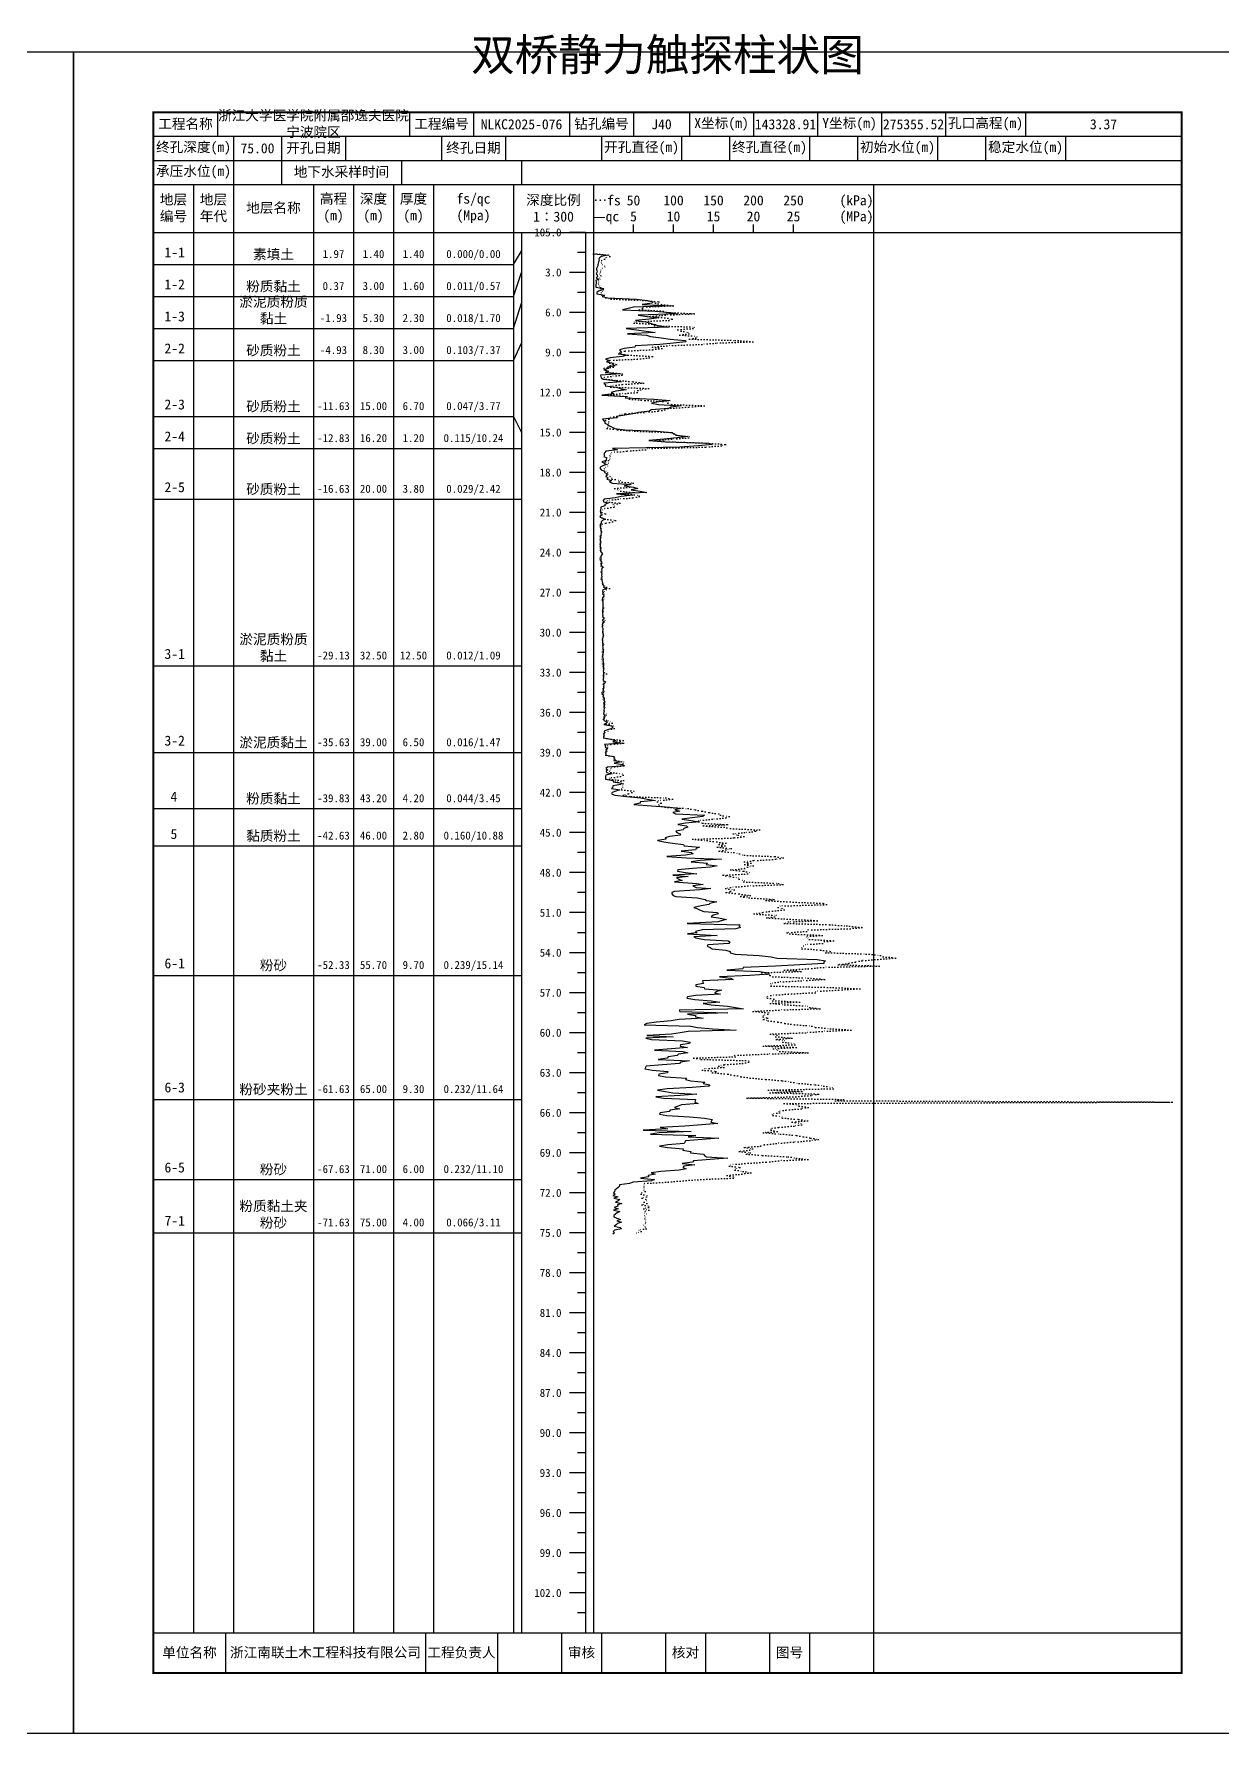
# Model space of a CAD drawing. Extents: x 297 to 65340, y 0 to 425.
# Drawn here: x 11870.1 to 12167.1, y 0 to 424.6 of the extents above; entities that cross this region are included whole.
import ezdxf
from ezdxf.enums import TextEntityAlignment as Align

# ---------------------------------------------------------------- set-up
doc = ezdxf.new("R2010")
doc.units = 0
doc.linetypes.add('DOT', pattern=[6.35, 0, -6.35])
doc.layers.add('FRAME', color=7, linetype='CONTINUOUS')
doc.layers.add('STRATUM', color=7, linetype='CONTINUOUS')
doc.styles.add('ST', font='')
doc.styles.get('ST').set_extended_font_data('SimSun')

msp = doc.modelspace()

# ---------------------------------------------------------------- linework, layer by layer
at = {"layer": 'FRAME', "color": 245, "linetype": 'Continuous'}
for points in [[(11583, 0), (11880, 0), (11880, 420), (11583, 420)], [(11880, 0), (12177, 0), (12177, 420), (11880, 420)]]:
    msp.add_lwpolyline(points, close=True, dxfattribs=at)
at = {"layer": 'FRAME', "linetype": 'Continuous', "const_width": 0.5}
msp.add_lwpolyline([(11900, 15), (12157, 15), (12157, 405), (11900, 405)], close=True, dxfattribs=at)
at = {"layer": 'FRAME', "color": 0, "linetype": 'Continuous'}
for points in [[(11916, 405), (11916, 399)], [(11964, 405), (11964, 399)], [(11980, 405), (11980, 399)], [(12004, 405), (12004, 399)], [(12020, 405), (12020, 399)], [(12034, 405), (12034, 399)], [(12050, 405), (12050, 399)], [(12066, 405), (12066, 399)], [(12082, 405), (12082, 399)], [(12098, 405), (12098, 399)], [(12118, 405), (12118, 399)], [(12157, 405), (12157, 399)], [(11900, 399), (12157, 399)], [(11920, 399), (11920, 393)], [(11932, 399), (11932, 393)], [(11948, 399), (11948, 393)], [(11972, 399), (11972, 393)], [(11988, 399), (11988, 393)], [(12012, 399), (12012, 393)], [(12032, 399), (12032, 393)], [(12044, 399), (12044, 393)], [(12064, 399), (12064, 393)], [(12076, 399), (12076, 393)], [(12096, 399), (12096, 393)], [(12108, 399), (12108, 393)], [(12128, 399), (12128, 393)], [(12157, 399), (12157, 393)], [(11900, 393), (12157, 393)], [(11920, 393), (11920, 387)], [(11932, 393), (11932, 387)], [(11962, 393), (11962, 387)], [(11992, 393), (11992, 387)], [(11900, 387), (12157, 387)], [(11910, 387), (11910, 25)], [(11920, 387), (11920, 25)], [(11940, 387), (11940, 25)], [(11950, 387), (11950, 25)], [(11960, 387), (11960, 25)], [(11970, 387), (11970, 25)], [(11990, 387), (11990, 25)], [(12010, 387), (12010, 25)], [(12080, 387), (12080, 25)], [(11900, 375), (12157, 375)], [(11992, 375), (11992, 25)], [(12008, 375), (12008, 25)], [(12020, 375), (12020, 377)], [(12030, 375), (12030, 377)], [(12040, 375), (12040, 377)], [(12050, 375), (12050, 377)], [(12060, 375), (12060, 377)], [(11900, 25), (12157, 25)], [(11918, 25), (11918, 15)], [(11968, 25), (11968, 15)], [(11986, 25), (11986, 15)], [(12002, 25), (12002, 15)], [(12012, 25), (12012, 15)], [(12028, 25), (12028, 15)], [(12038, 25), (12038, 15)], [(12054, 25), (12054, 15)], [(12064, 25), (12064, 15)], [(12080, 25), (12080, 15)]]:
    msp.add_lwpolyline(points, dxfattribs=at)
at = {"layer": 'STRATUM', "linetype": 'Continuous'}
for points in [[(12008, 375), (12004, 375)], [(12010, 374.33), (12010, 374), (12010, 373.67), (12010, 373.33), (12010, 373), (12010, 372.67), (12010, 372.33), (12010, 372), (12010, 371.67), (12010, 371.33), (12010, 371), (12010, 370.67), (12010, 370.33), (12010, 370), (12010, 369.67), (12013.56, 369.33), (12011.96, 369), (12011.52, 368.67), (12011.3, 368.33), (12011.38, 368), (12011.28, 367.67), (12011.16, 367.33), (12011.12, 367), (12011.06, 366.67), (12010.88, 366.33), (12010.72, 366), (12010.72, 365.67), (12010.88, 365.33), (12010.82, 365), (12010.66, 364.67), (12010.92, 364.33), (12010.98, 364), (12010.7, 363.67), (12011.28, 363.33), (12010.62, 363), (12010.66, 362.67), (12010.64, 362.33), (12010.62, 362), (12010.62, 361.67), (12010.62, 361.33), (12012.58, 361), (12012.22, 360.67), (12011.26, 360.33), (12010.86, 360), (12010.86, 359.67), (12012.74, 359.33), (12012.2, 359), (12013.58, 358.67), (12020.78, 358.33), (12023.48, 358), (12024.84, 357.67), (12024.7, 357.33), (12022.14, 357), (12029.64, 356.67), (12020.04, 356.33), (12018.7, 356), (12017.28, 355.67), (12025.38, 355.33), (12029.22, 355), (12031.08, 354.67), (12021.16, 354.33), (12023.44, 354), (12026.34, 353.67), (12023.94, 353.33), (12020.48, 353), (12023.08, 352.67), (12024.16, 352.33), (12025.16, 352), (12026.54, 351.67), (12028.88, 351.33), (12018.2, 351), (12020.72, 350.67), (12023.16, 350.33), (12025.42, 350), (12018.5, 349.67), (12023.26, 349.33), (12024.26, 349), (12026.88, 348.67), (12029.16, 348.33), (12033, 348), (12033.08, 347.67), (12030, 347.33), (12026.56, 347), (12020.42, 346.67), (12020.32, 346.33), (12017.66, 346), (12016.5, 345.67), (12016.76, 345.33), (12017.04, 345), (12016.56, 344.67), (12018.42, 344.33), (12017.14, 344), (12014.2, 343.67), (12012.96, 343.33), (12014.04, 343), (12013.24, 342.67), (12014.98, 342.33), (12014.94, 342), (12015.44, 341.67), (12013.54, 341.33), (12013.72, 341), (12012.6, 340.67), (12013.76, 340.33), (12012.92, 340), (12016.92, 339.67), (12011.74, 339.33), (12011.84, 339), (12011.9, 338.67), (12012.38, 338.33), (12015.26, 338), (12017.04, 337.67), (12012.6, 337.33), (12013.04, 337), (12012.88, 336.67), (12015.76, 336.33), (12016.68, 336), (12018.22, 335.67), (12015.56, 335.33), (12014.44, 335), (12015.1, 334.67), (12012.1, 334.33), (12018.1, 334), (12017.92, 333.67), (12025.12, 333.33), (12029.16, 333), (12026.34, 332.67), (12024.5, 332.33), (12026.22, 332), (12031.88, 331.67), (12029.36, 331.33), (12028.74, 331), (12024.44, 330.67), (12023.98, 330.33), (12021.26, 330), (12019.82, 329.67), (12017.82, 329.33), (12015.76, 329), (12015.9, 328.67), (12012.24, 328.33), (12012.5, 328), (12012.8, 327.67), (12012.86, 327.33), (12013.58, 327), (12014, 326.67), (12014.64, 326.33), (12015.34, 326), (12017.84, 325.67), (12025.78, 325.33), (12029.68, 325), (12030.1, 324.67), (12030.86, 324.33), (12033.58, 324), (12030.88, 323.67), (12027.6, 323.33), (12023.84, 323), (12027.96, 322.67), (12038.72, 322.33), (12039.68, 322), (12036.28, 321.67), (12031.58, 321.33), (12014.72, 321), (12015.98, 320.67), (12013.06, 320.33), (12012.86, 320), (12012.6, 319.67), (12012.72, 319.33), (12012.56, 319), (12013.36, 318.67), (12013.16, 318.33), (12013.16, 318), (12012.08, 317.67), (12012.74, 317.33), (12013.18, 317), (12012.36, 316.67), (12011.64, 316.33), (12011.66, 316), (12011.94, 315.67), (12012.68, 315.33), (12012.74, 315), (12013.5, 314.67), (12013.2, 314.33), (12013.1, 314), (12013.64, 313.67), (12013.32, 313.33), (12014.48, 313), (12014.04, 312.67), (12014.7, 312.33), (12019.44, 312), (12017.72, 311.67), (12020.04, 311.33), (12021.08, 311), (12019.4, 310.67), (12021.64, 310.33), (12023.34, 310), (12015.72, 309.67), (12019.86, 309.33), (12016.92, 309), (12015.38, 308.67), (12012.66, 308.33), (12012.42, 308), (12012.52, 307.67), (12013.68, 307.33), (12012.82, 307), (12012.84, 306.67), (12011.84, 306.33), (12011.86, 306), (12011.72, 305.67), (12011.68, 305.33), (12011.78, 305), (12011.8, 304.67), (12011.94, 304.33), (12011.58, 304), (12012.1, 303.67), (12012.94, 303.33), (12012.24, 303), (12011.92, 302.67), (12011.9, 302.33), (12011.64, 302), (12011.7, 301.67), (12011.64, 301.33), (12011.74, 301), (12011.86, 300.67), (12011.82, 300.33), (12012, 300), (12011.82, 299.67), (12011.88, 299.33), (12011.78, 299), (12011.8, 298.67), (12011.64, 298.33), (12011.68, 298), (12011.82, 297.67), (12011.72, 297.33), (12011.68, 297), (12011.64, 296.67), (12011.68, 296.33), (12011.82, 296), (12011.78, 295.67), (12011.74, 295.33), (12012.04, 295), (12012.24, 294.67), (12012, 294.33), (12011.82, 294), (12011.82, 293.67), (12011.8, 293.33), (12011.84, 293), (12012, 292.67), (12012.12, 292.33), (12011.94, 292), (12012.02, 291.67), (12012.26, 291.33), (12012.06, 291), (12011.96, 290.67), (12012.08, 290.33), (12012.04, 290), (12012.1, 289.67), (12012.02, 289.33), (12012.12, 289), (12011.98, 288.67), (12012.08, 288.33), (12012.12, 288), (12012.2, 287.67), (12012.32, 287.33), (12012.24, 287), (12012.6, 286.67), (12012.52, 286.33), (12013.3, 286), (12012.36, 285.67), (12012.22, 285.33), (12012.36, 285), (12012.22, 284.67), (12012.6, 284.33), (12012.54, 284), (12012.28, 283.67), (12012.2, 283.33), (12012.2, 283), (12012.3, 282.67), (12012.3, 282.33), (12012.3, 282), (12012.36, 281.67), (12012.34, 281.33), (12012.32, 281), (12012.28, 280.67), (12012.24, 280.33), (12012.22, 280), (12012.22, 279.67), (12012.3, 279.33), (12012.26, 279), (12012.7, 278.67), (12012.38, 278.33), (12012.18, 278), (12012.78, 277.67), (12012.24, 277.33), (12012.14, 277), (12012.36, 276.67), (12012.16, 276.33), (12012.34, 276), (12012.36, 275.67), (12012.26, 275.33), (12012.28, 275), (12012.4, 274.67), (12012.44, 274.33), (12012.32, 274), (12012.36, 273.67), (12012.16, 273.33), (12012.22, 273), (12012.24, 272.67), (12012.28, 272.33), (12012.48, 272), (12012.28, 271.67), (12012.3, 271.33), (12012.32, 271), (12012.5, 270.67), (12012.42, 270.33), (12012.4, 270), (12012.32, 269.67), (12012.34, 269.33), (12012.22, 269), (12012.3, 268.67), (12012.38, 268.33), (12012.36, 268), (12012.42, 267.67), (12012.48, 267.33), (12012.52, 267), (12012.46, 266.67), (12012.42, 266.33), (12012.56, 266), (12012.52, 265.67), (12012.44, 265.33), (12012.5, 265), (12012.5, 264.67), (12012.46, 264.33), (12012.52, 264), (12012.52, 263.67), (12012.4, 263.33), (12012.42, 263), (12012.96, 262.67), (12012.86, 262.33), (12012.5, 262), (12012.56, 261.67), (12012.52, 261.33), (12012.52, 261), (12012.44, 260.67), (12012.58, 260.33), (12012.52, 260), (12012.12, 259.67), (12012.48, 259.33), (12012.34, 259), (12012.7, 258.67), (12012.66, 258.33), (12012.58, 258), (12012.92, 257.67), (12012.48, 257.33), (12012.82, 257), (12012.6, 256.67), (12012.62, 256.33), (12012.66, 256), (12012.58, 255.67), (12012.68, 255.33), (12012.62, 255), (12012.48, 254.67), (12012.94, 254.33), (12012.56, 254), (12012.74, 253.67), (12012.6, 253.33), (12012.6, 253), (12013.4, 252.67), (12013.14, 252.33), (12012.58, 252), (12014.48, 251.67), (12014.76, 251.33), (12014.6, 251), (12013.5, 250.67), (12012.68, 250.33), (12012.78, 250), (12012.52, 249.67), (12012.58, 249.33), (12012.54, 249), (12012.58, 248.67), (12014.26, 248.33), (12015.5, 248), (12014.8, 247.67), (12017.14, 247.33), (12012.78, 247), (12013.02, 246.67), (12012.94, 246.33), (12013.54, 246), (12013.08, 245.67), (12013.14, 245.33), (12012.94, 245), (12013.06, 244.67), (12013.06, 244.33), (12015.1, 244), (12015.12, 243.67), (12015.16, 243.33), (12015.06, 243), (12017.04, 242.67), (12015.18, 242.33), (12017.32, 242), (12017.72, 241.67), (12013.54, 241.33), (12013.12, 241), (12013.58, 240.67), (12013.16, 240.33), (12013.24, 240), (12014.7, 239.67), (12013.1, 239.33), (12013.04, 239), (12012.96, 238.67), (12013.04, 238.33), (12014.94, 238), (12014.92, 237.67), (12016.98, 237.33), (12016.8, 237), (12014.84, 236.67), (12014.86, 236.33), (12014.48, 236), (12016.62, 235.67), (12015.62, 235.33), (12014.64, 235), (12014.46, 234.67), (12015.3, 234.33), (12018.28, 234), (12021.84, 233.67), (12023.5, 233.33), (12025.54, 233), (12021.64, 232.67), (12021.68, 232.33), (12020.1, 232), (12024.52, 231.67), (12029.06, 231.33), (12031.92, 231), (12030.36, 230.67), (12031.56, 230.33), (12029.82, 230), (12030.5, 229.67), (12037.74, 229.33), (12037.3, 229), (12034.68, 228.67), (12032.12, 228.33), (12034.38, 228), (12036.48, 227.67), (12032.98, 227.33), (12031.08, 227), (12033.24, 226.67), (12033.62, 226.33), (12032.56, 226), (12032.38, 225.67), (12030.58, 225.33), (12030.84, 225), (12031.64, 224.67), (12031.72, 224.33), (12029.04, 224), (12027.92, 223.67), (12028.14, 223.33), (12025.96, 223), (12027.62, 222.67), (12029.74, 222.33), (12032.52, 222), (12032.66, 221.67), (12036.54, 221.33), (12035.7, 221), (12035.52, 220.67), (12031.88, 220.33), (12034.52, 220), (12034.9, 219.67), (12032.98, 219.33), (12028.32, 219), (12033.28, 218.67), (12042.04, 218.33), (12036.7, 218), (12034.4, 217.67), (12038.52, 217.33), (12038.2, 217), (12040.94, 216.67), (12039.24, 216.33), (12034.72, 216), (12031.06, 215.67), (12031.04, 215.33), (12033, 215), (12035.8, 214.67), (12029.86, 214.33), (12033.68, 214), (12030.72, 213.67), (12031.3, 213.33), (12032.2, 213), (12030.26, 212.67), (12035.72, 212.33), (12037.42, 212), (12034.86, 211.67), (12035.68, 211.33), (12039.34, 211), (12036.62, 210.67), (12030.22, 210.33), (12029.62, 210), (12029.62, 209.67), (12029.94, 209.33), (12030.6, 209), (12035.94, 208.67), (12037.94, 208.33), (12038.22, 208), (12040.84, 207.67), (12039.1, 207.33), (12038.8, 207), (12036.94, 206.67), (12035.06, 206.33), (12035.84, 206), (12036.48, 205.67), (12037.6, 205.33), (12040.96, 205), (12041.2, 204.67), (12039.64, 204.33), (12039.42, 204), (12041.28, 203.67), (12043.22, 203.33), (12041.88, 203), (12041.14, 202.67), (12033.44, 202.33), (12046.7, 202), (12046.36, 201.67), (12046.74, 201.33), (12045.62, 201), (12037.22, 200.67), (12035.5, 200.33), (12035.94, 200), (12033.46, 199.67), (12040.94, 199.33), (12035.08, 199), (12035.6, 198.67), (12037.64, 198.33), (12043.68, 198), (12044.06, 197.67), (12043.86, 197.33), (12038.58, 197), (12038.44, 196.67), (12039.14, 196.33), (12039.7, 196), (12043.08, 195.67), (12044.2, 195.33), (12044.14, 195), (12045.4, 194.67), (12051.38, 194.33), (12054.38, 194), (12055.84, 193.67), (12065.9, 193.33), (12068, 193), (12067.58, 192.67), (12067.58, 192.33), (12061.58, 192), (12055.52, 191.67), (12047.4, 191.33), (12047.34, 191), (12043.34, 190.67), (12051.54, 190.33), (12053.74, 190), (12053.92, 189.67), (12049.1, 189.33), (12041.54, 189), (12044.36, 188.67), (12044.9, 188.33), (12037.24, 188), (12037.34, 187.67), (12037.46, 187.33), (12035.58, 187), (12035.62, 186.67), (12037.64, 186.33), (12037.72, 186), (12041.98, 185.67), (12040.84, 185.33), (12040.36, 185), (12041.78, 184.67), (12035.5, 184.33), (12033.52, 184), (12033.34, 183.67), (12035.36, 183.33), (12039.42, 183), (12041.58, 182.67), (12037.44, 182.33), (12039.44, 182), (12043.48, 181.67), (12045.5, 181.33), (12047.52, 181), (12031.44, 180.67), (12031.58, 180.33), (12043.62, 180), (12033.5, 179.67), (12035.52, 179.33), (12035.46, 179), (12037.42, 178.67), (12031.42, 178.33), (12029.44, 178), (12025.74, 177.67), (12023.32, 177.33), (12022.68, 177), (12034.3, 176.67), (12035.96, 176.33), (12039.78, 176), (12045.64, 175.67), (12033.64, 175.33), (12031.66, 175), (12029.54, 174.67), (12023.36, 174.33), (12029.94, 174), (12023.08, 173.67), (12024.54, 173.33), (12032.28, 173), (12034.16, 172.67), (12033.98, 172.33), (12031.74, 172), (12031.64, 171.67), (12033.48, 171.33), (12029.5, 171), (12025.28, 170.67), (12032.32, 170.33), (12033.58, 170), (12031.24, 169.67), (12030.94, 169.33), (12028.68, 169), (12028.44, 168.67), (12026.2, 168.33), (12033.98, 168), (12031.78, 167.67), (12031.46, 167.33), (12027.28, 167), (12023.14, 166.67), (12022.98, 166.33), (12022.82, 166), (12024.7, 165.67), (12028.58, 165.33), (12028.46, 165), (12026.36, 164.67), (12026.24, 164.33), (12028.02, 164), (12033.22, 163.67), (12032.96, 163.33), (12034.32, 163), (12037.84, 162.67), (12037.44, 162.33), (12039.08, 162), (12038.8, 161.67), (12034.64, 161.33), (12028.38, 161), (12026.02, 160.67), (12027.96, 160.33), (12029.86, 160), (12035.8, 159.67), (12031.68, 159.33), (12025.58, 159), (12027.52, 158.67), (12035.46, 158.33), (12035.42, 158), (12035.36, 157.67), (12036.16, 157.33), (12032.02, 157), (12031.14, 156.67), (12030.24, 156.33), (12031.6, 156), (12029.16, 155.67), (12028.9, 155.33), (12026.7, 155), (12026.48, 154.67), (12028.32, 154.33), (12034, 154), (12037.74, 153.67), (12039.64, 153.33), (12039.46, 153), (12039.3, 152.67), (12041.06, 152.33), (12037.08, 152), (12032.86, 151.67), (12026.64, 151.33), (12028.6, 151), (12022.38, 150.67), (12034.4, 150.33), (12026.44, 150), (12024.26, 149.67), (12035.58, 149.33), (12033.68, 149), (12041.34, 148.67), (12037.14, 148.33), (12032.96, 148), (12032.84, 147.67), (12032.7, 147.33), (12028.62, 147), (12026.52, 146.67), (12028.46, 146.33), (12032.42, 146), (12032.36, 145.67), (12034.32, 145.33), (12034.28, 145), (12037.5, 144.67), (12037.72, 144.33), (12038.24, 144), (12043.58, 143.67), (12039.18, 143.33), (12035, 143), (12034.74, 142.67), (12032.18, 142.33), (12035.32, 142), (12032.6, 141.67), (12032.3, 141.33), (12033.14, 141), (12031.38, 140.67), (12026.82, 140.33), (12024.4, 140), (12025.42, 139.67), (12023.64, 139.33), (12023.74, 139), (12021.78, 138.67), (12025.24, 138.33), (12024.52, 138), (12019.88, 137.67), (12018.96, 137.33), (12016.54, 137), (12016.46, 136.67), (12016.14, 136.33), (12015.74, 136), (12015.36, 135.67), (12015.22, 135.33), (12015.04, 135), (12015.4, 134.67), (12014.86, 134.33), (12016.08, 134), (12015.08, 133.67), (12016.58, 133.33), (12016.2, 133), (12015.54, 132.67), (12017.06, 132.33), (12015.98, 132), (12016.06, 131.67), (12015.2, 131.33), (12016.18, 131), (12015.02, 130.67), (12016.56, 130.33), (12015.9, 130), (12015.46, 129.67), (12015.06, 129.33), (12015.08, 129), (12015.82, 128.67), (12016.74, 128.33), (12015.8, 128), (12016.98, 127.67), (12016.04, 127.33), (12015.7, 127), (12015.14, 126.67), (12016.7, 126.33), (12016.96, 126), (12015.24, 125.67), (12014.94, 125.33), (12015.26, 125), (12014.84, 124.67)], [(11990, 367), (11992, 370.33)], [(12008, 370), (12006, 370)], [(11900, 367), (11910, 367)], [(11910, 367), (11920, 367)], [(11920, 367), (11940, 367)], [(11940, 367), (11950, 367)], [(11950, 367), (11960, 367)], [(11960, 367), (11970, 367)], [(11970, 367), (11990, 367)], [(11990, 359), (11992, 365)], [(12008, 365), (12004, 365)], [(11900, 359), (11910, 359)], [(11910, 359), (11920, 359)], [(11920, 359), (11940, 359)], [(11940, 359), (11950, 359)], [(11950, 359), (11960, 359)], [(11960, 359), (11970, 359)], [(11970, 359), (11990, 359)], [(11990, 351), (11992, 357.33)], [(12008, 360), (12006, 360)], [(12008, 355), (12004, 355)], [(11900, 351), (11910, 351)], [(11910, 351), (11920, 351)], [(11920, 351), (11940, 351)], [(11940, 351), (11950, 351)], [(11950, 351), (11960, 351)], [(11960, 351), (11970, 351)], [(11970, 351), (11990, 351)], [(12008, 350), (12006, 350)], [(11990, 343), (11992, 347.33)], [(12008, 345), (12004, 345)], [(11900, 343), (11910, 343)], [(11910, 343), (11920, 343)], [(11920, 343), (11940, 343)], [(11940, 343), (11950, 343)], [(11950, 343), (11960, 343)], [(11960, 343), (11970, 343)], [(11970, 343), (11990, 343)], [(12008, 340), (12006, 340)], [(12008, 335), (12004, 335)], [(11900, 329), (11910, 329)], [(11910, 329), (11920, 329)], [(11920, 329), (11940, 329)], [(11940, 329), (11950, 329)], [(11950, 329), (11960, 329)], [(11960, 329), (11970, 329)], [(11970, 329), (11990, 329)], [(11990, 329), (11992, 325)], [(12008, 330), (12006, 330)], [(12008, 325), (12004, 325)], [(11900, 321), (11910, 321)], [(11910, 321), (11920, 321)], [(11920, 321), (11940, 321)], [(11940, 321), (11950, 321)], [(11950, 321), (11960, 321)], [(11960, 321), (11970, 321)], [(11970, 321), (11990, 321)], [(11990, 321), (11992, 321)], [(12008, 320), (12006, 320)], [(12008, 315), (12004, 315)], [(12008, 310), (12006, 310)], [(11900, 308.33), (11910, 308.33)], [(11910, 308.33), (11920, 308.33)], [(11920, 308.33), (11940, 308.33)], [(11940, 308.33), (11950, 308.33)], [(11950, 308.33), (11960, 308.33)], [(11960, 308.33), (11970, 308.33)], [(11970, 308.33), (11990, 308.33)], [(11990, 308.33), (11992, 308.33)], [(12008, 305), (12004, 305)], [(12008, 300), (12006, 300)], [(12008, 295), (12004, 295)], [(12008, 290), (12006, 290)], [(12008, 285), (12004, 285)], [(12008, 280), (12006, 280)], [(12008, 275), (12004, 275)], [(12008, 270), (12006, 270)], [(11900, 266.67), (11910, 266.67)], [(11910, 266.67), (11920, 266.67)], [(11920, 266.67), (11940, 266.67)], [(11940, 266.67), (11950, 266.67)], [(11950, 266.67), (11960, 266.67)], [(11960, 266.67), (11970, 266.67)], [(11970, 266.67), (11990, 266.67)], [(11990, 266.67), (11992, 266.67)], [(12008, 265), (12004, 265)], [(12008, 260), (12006, 260)], [(12008, 255), (12004, 255)], [(12008, 250), (12006, 250)], [(11900, 245), (11910, 245)], [(11910, 245), (11920, 245)], [(11920, 245), (11940, 245)], [(11940, 245), (11950, 245)], [(11950, 245), (11960, 245)], [(11960, 245), (11970, 245)], [(11970, 245), (11990, 245)], [(11990, 245), (11992, 245)], [(12008, 245), (12004, 245)], [(12008, 240), (12006, 240)], [(12008, 235), (12004, 235)], [(11900, 231), (11910, 231)], [(11910, 231), (11920, 231)], [(11920, 231), (11940, 231)], [(11940, 231), (11950, 231)], [(11950, 231), (11960, 231)], [(11960, 231), (11970, 231)], [(11970, 231), (11990, 231)], [(11990, 231), (11992, 231)], [(12008, 230), (12006, 230)], [(11900, 221.67), (11910, 221.67)], [(11910, 221.67), (11920, 221.67)], [(11920, 221.67), (11940, 221.67)], [(11940, 221.67), (11950, 221.67)], [(11950, 221.67), (11960, 221.67)], [(11960, 221.67), (11970, 221.67)], [(11970, 221.67), (11990, 221.67)], [(11990, 221.67), (11992, 221.67)], [(12008, 225), (12004, 225)], [(12008, 220), (12006, 220)], [(12008, 215), (12004, 215)], [(12008, 210), (12006, 210)], [(12008, 205), (12004, 205)], [(12008, 200), (12006, 200)], [(12008, 195), (12004, 195)], [(11900, 189.33), (11910, 189.33)], [(11910, 189.33), (11920, 189.33)], [(11920, 189.33), (11940, 189.33)], [(11940, 189.33), (11950, 189.33)], [(11950, 189.33), (11960, 189.33)], [(11960, 189.33), (11970, 189.33)], [(11970, 189.33), (11990, 189.33)], [(11990, 189.33), (11992, 189.33)], [(12008, 190), (12006, 190)], [(12008, 185), (12004, 185)], [(12008, 180), (12006, 180)], [(12008, 175), (12004, 175)], [(12008, 170), (12006, 170)], [(12008, 165), (12004, 165)], [(11900, 158.33), (11910, 158.33)], [(11910, 158.33), (11920, 158.33)], [(11920, 158.33), (11940, 158.33)], [(11940, 158.33), (11950, 158.33)], [(11950, 158.33), (11960, 158.33)], [(11960, 158.33), (11970, 158.33)], [(11970, 158.33), (11990, 158.33)], [(11990, 158.33), (11992, 158.33)], [(12008, 160), (12006, 160)], [(12008, 155), (12004, 155)], [(12008, 150), (12006, 150)], [(12008, 145), (12004, 145)], [(11900, 138.33), (11910, 138.33)], [(11910, 138.33), (11920, 138.33)], [(11920, 138.33), (11940, 138.33)], [(11940, 138.33), (11950, 138.33)], [(11950, 138.33), (11960, 138.33)], [(11960, 138.33), (11970, 138.33)], [(11970, 138.33), (11990, 138.33)], [(11990, 138.33), (11992, 138.33)], [(12008, 140), (12006, 140)], [(12008, 135), (12004, 135)], [(12008, 130), (12006, 130)], [(11900, 125), (11910, 125)], [(11910, 125), (11920, 125)], [(11920, 125), (11940, 125)], [(11940, 125), (11950, 125)], [(11950, 125), (11960, 125)], [(11960, 125), (11970, 125)], [(11970, 125), (11990, 125)], [(11990, 125), (11992, 125)], [(12008, 125), (12004, 125)], [(12008, 120), (12006, 120)], [(12008, 115), (12004, 115)], [(12008, 110), (12006, 110)], [(12008, 105), (12004, 105)], [(12008, 100), (12006, 100)], [(12008, 95), (12004, 95)], [(12008, 90), (12006, 90)], [(12008, 85), (12004, 85)], [(12008, 80), (12006, 80)], [(12008, 75), (12004, 75)], [(12008, 70), (12006, 70)], [(12008, 65), (12004, 65)], [(12008, 60), (12006, 60)], [(12008, 55), (12004, 55)], [(12008, 50), (12006, 50)], [(12008, 45), (12004, 45)], [(12008, 40), (12006, 40)], [(12008, 35), (12004, 35)], [(12008, 30), (12006, 30)]]:
    msp.add_lwpolyline(points, dxfattribs=at)
at = {"layer": 'STRATUM', "linetype": 'DOT', "ltscale": 0.1}
msp.add_lwpolyline([(12010, 374.33), (12010, 374), (12010, 373.67), (12010, 373.33), (12010, 373), (12010, 372.67), (12010, 372.33), (12010, 372), (12010, 371.67), (12010, 371.33), (12010, 371), (12010, 370.67), (12010, 370.33), (12010, 370), (12010, 369.67), (12013.86, 369.33), (12014.06, 369), (12013.06, 368.67), (12012.76, 368.33), (12012.04, 368), (12011.94, 367.67), (12012.04, 367.33), (12012.2, 367), (12012.78, 366.67), (12012.9, 366.33), (12012.26, 366), (12011.84, 365.67), (12011.82, 365.33), (12011.72, 365), (12011.52, 364.67), (12011.74, 364.33), (12011.88, 364), (12011.48, 363.67), (12011.66, 363.33), (12011.32, 363), (12011.22, 362.67), (12011.2, 362.33), (12011.24, 362), (12011.48, 361.67), (12011.76, 361.33), (12011.72, 361), (12012.58, 360.67), (12012.28, 360.33), (12011.94, 360), (12011.86, 359.67), (12012, 359.33), (12012.64, 359), (12013.1, 358.67), (12014.4, 358.33), (12022.32, 358), (12026.34, 357.67), (12025.46, 357.33), (12027.04, 357), (12029.94, 356.67), (12022.22, 356.33), (12022.28, 356), (12021.52, 355.67), (12027.4, 355.33), (12028.24, 355), (12035.2, 354.67), (12027.94, 354.33), (12024.08, 354), (12027.86, 353.67), (12029.7, 353.33), (12028.86, 353), (12020.44, 352.67), (12020.14, 352.33), (12025.64, 352), (12025.28, 351.67), (12035.26, 351.33), (12034.86, 351), (12031.12, 350.67), (12031.88, 350.33), (12033.58, 350), (12033.84, 349.67), (12031.56, 349.33), (12035.92, 349), (12035.62, 348.67), (12034, 348.33), (12045.4, 348), (12049.8, 347.67), (12040.62, 347.33), (12037.1, 347), (12028.34, 346.67), (12024.76, 346.33), (12027.06, 346), (12024.72, 345.67), (12017.74, 345.33), (12016.58, 345), (12016.3, 344.67), (12018.66, 344.33), (12024.74, 344), (12023.94, 343.67), (12020.94, 343.33), (12013.9, 343), (12013.84, 342.67), (12014.06, 342.33), (12015.74, 342), (12014.18, 341.67), (12014.9, 341.33), (12012.52, 341), (12012.96, 340.67), (12013.68, 340.33), (12013.48, 340), (12017.32, 339.67), (12017.12, 339.33), (12014.3, 339), (12012.6, 338.67), (12013.16, 338.33), (12015.92, 338), (12019.92, 337.67), (12022.54, 337.33), (12017.14, 337), (12014.3, 336.67), (12014.34, 336.33), (12023.74, 336), (12021.76, 335.67), (12020.26, 335.33), (12020.9, 335), (12016.58, 334.67), (12013.64, 334.33), (12018.32, 334), (12019.18, 333.67), (12019.02, 333.33), (12022.92, 333), (12028.68, 332.67), (12028.6, 332.33), (12029.6, 332), (12037.68, 331.67), (12033.72, 331.33), (12028.48, 331), (12027.82, 330.67), (12026.1, 330.33), (12022.58, 330), (12017.86, 329.67), (12016.58, 329.33), (12015.8, 329), (12013.84, 328.67), (12013.8, 328.33), (12013.02, 328), (12013.84, 327.67), (12013.8, 327.33), (12013.72, 327), (12013.58, 326.67), (12013.54, 326.33), (12013.44, 326), (12016.1, 325.67), (12020.3, 325.33), (12029.4, 325), (12030.24, 324.67), (12030.64, 324.33), (12033.96, 324), (12033.76, 323.67), (12029.5, 323.33), (12025.42, 323), (12029, 322.67), (12038.28, 322.33), (12042.96, 322), (12041.9, 321.67), (12037.92, 321.33), (12023.5, 321), (12022.96, 320.67), (12018.22, 320.33), (12014.6, 320), (12014.32, 319.67), (12013.96, 319.33), (12014.16, 319), (12014.14, 318.67), (12014.06, 318.33), (12013.74, 318), (12013, 317.67), (12013.78, 317.33), (12013.38, 317), (12013.54, 316.67), (12013.1, 316.33), (12012.64, 316), (12012.66, 315.67), (12013.12, 315.33), (12013.46, 315), (12013.68, 314.67), (12013.36, 314.33), (12014.14, 314), (12014.54, 313.67), (12014.7, 313.33), (12016.74, 313), (12016.44, 312.67), (12019.9, 312.33), (12018.2, 312), (12017.8, 311.67), (12019.02, 311.33), (12015.3, 311), (12016.36, 310.67), (12016.82, 310.33), (12020.16, 310), (12016.5, 309.67), (12021.34, 309.33), (12021.44, 309), (12019.76, 308.67), (12016.2, 308.33), (12013.6, 308), (12013.24, 307.67), (12016.6, 307.33), (12014.8, 307), (12015.22, 306.67), (12015.06, 306.33), (12012.82, 306), (12012.3, 305.67), (12011.82, 305.33), (12012.08, 305), (12012.98, 304.67), (12011.96, 304.33), (12011.68, 304), (12012.28, 303.67), (12012.88, 303.33), (12015.54, 303), (12014.72, 302.67), (12013.04, 302.33), (12012.12, 302), (12012.06, 301.67), (12011.74, 301.33), (12011.88, 301), (12011.9, 300.67), (12012.04, 300.33), (12012, 300), (12011.88, 299.67), (12011.66, 299.33), (12011.64, 299), (12011.56, 298.67), (12011.62, 298.33), (12011.8, 298), (12011.58, 297.67), (12011.56, 297.33), (12011.58, 297), (12011.62, 296.67), (12011.86, 296.33), (12011.68, 296), (12011.62, 295.67), (12011.72, 295.33), (12011.9, 295), (12012.1, 294.67), (12011.98, 294.33), (12011.86, 294), (12011.54, 293.67), (12011.62, 293.33), (12011.68, 293), (12011.72, 292.67), (12011.72, 292.33), (12011.82, 292), (12011.88, 291.67), (12012.58, 291.33), (12012.22, 291), (12012.1, 290.67), (12011.84, 290.33), (12011.84, 290), (12011.96, 289.67), (12011.98, 289.33), (12012.06, 289), (12011.84, 288.67), (12011.84, 288.33), (12012.12, 288), (12012.18, 287.67), (12012.14, 287.33), (12012.42, 287), (12012.76, 286.67), (12013.28, 286.33), (12013.96, 286), (12013.14, 285.67), (12012.68, 285.33), (12012.5, 285), (12012.7, 284.67), (12012.56, 284.33), (12012.58, 284), (12012.5, 283.67), (12012.5, 283.33), (12012.5, 283), (12012.32, 282.67), (12012.3, 282.33), (12012.32, 282), (12012.36, 281.67), (12012.5, 281.33), (12012.5, 281), (12012.44, 280.67), (12012.4, 280.33), (12012.36, 280), (12012.28, 279.67), (12012.24, 279.33), (12012.3, 279), (12012.56, 278.67), (12012.46, 278.33), (12012.82, 278), (12012.74, 277.67), (12012.46, 277.33), (12012.28, 277), (12012.12, 276.67), (12012.28, 276.33), (12012.36, 276), (12012.3, 275.67), (12012.36, 275.33), (12012.3, 275), (12012.3, 274.67), (12012.52, 274.33), (12012.42, 274), (12012.34, 273.67), (12012.28, 273.33), (12012.2, 273), (12012.2, 272.67), (12012.24, 272.33), (12012.22, 272), (12012.22, 271.67), (12012.32, 271.33), (12012.3, 271), (12012.2, 270.67), (12012.16, 270.33), (12012.16, 270), (12012.26, 269.67), (12012.22, 269.33), (12012.14, 269), (12012.12, 268.67), (12012.1, 268.33), (12012.5, 268), (12012.14, 267.67), (12012.2, 267.33), (12012.22, 267), (12012.28, 266.67), (12012.5, 266.33), (12012.42, 266), (12012.38, 265.67), (12012.42, 265.33), (12012.74, 265), (12013.22, 264.67), (12012.36, 264.33), (12012.42, 264), (12012.44, 263.67), (12012.34, 263.33), (12012.5, 263), (12012.5, 262.67), (12012.44, 262.33), (12012.34, 262), (12012.4, 261.67), (12012.7, 261.33), (12012.22, 261), (12012.26, 260.67), (12012.26, 260.33), (12012, 260), (12012.5, 259.67), (12012.46, 259.33), (12012.42, 259), (12012.42, 258.67), (12012.34, 258.33), (12012.7, 258), (12012.76, 257.67), (12012.82, 257.33), (12012.58, 257), (12012.64, 256.67), (12012.9, 256.33), (12012.7, 256), (12012.54, 255.67), (12012.56, 255.33), (12012.58, 255), (12013.14, 254.67), (12013.22, 254.33), (12012.96, 254), (12012.54, 253.67), (12012.5, 253.33), (12013.54, 253), (12014.12, 252.67), (12014.66, 252.33), (12013.16, 252), (12015.08, 251.67), (12014.8, 251.33), (12015.2, 251), (12013.56, 250.67), (12013.64, 250.33), (12013.02, 250), (12012.7, 249.67), (12012.7, 249.33), (12012.6, 249), (12012.58, 248.67), (12014.42, 248.33), (12017.4, 248), (12015.74, 247.67), (12017.46, 247.33), (12014.26, 247), (12013.46, 246.67), (12013.46, 246.33), (12013.6, 246), (12013.3, 245.67), (12013.34, 245.33), (12013.22, 245), (12013.1, 244.67), (12013.1, 244.33), (12015.16, 244), (12015.24, 243.67), (12015.44, 243.33), (12015.58, 243), (12017.52, 242.67), (12017.36, 242.33), (12017.32, 242), (12017.48, 241.67), (12014.54, 241.33), (12014.36, 241), (12014.18, 240.67), (12014.02, 240.33), (12014.32, 240), (12017.18, 239.67), (12017.4, 239.33), (12016.74, 239), (12014.14, 238.67), (12014, 238.33), (12017.54, 238), (12015.42, 237.67), (12017.36, 237.33), (12017.34, 237), (12017.22, 236.67), (12017.28, 236.33), (12017.02, 236), (12017.12, 235.67), (12020.14, 235.33), (12019.6, 235), (12018.66, 234.67), (12017.48, 234.33), (12019.42, 234), (12028.12, 233.67), (12029.74, 233.33), (12026.26, 233), (12025.96, 232.67), (12026.88, 232.33), (12026.22, 232), (12026.4, 231.67), (12027.92, 231.33), (12033.64, 231), (12035.48, 230.67), (12037.22, 230.33), (12038.98, 230), (12041.38, 229.67), (12041.72, 229.33), (12043.9, 229), (12043.1, 228.67), (12039.68, 228.33), (12036.26, 228), (12036.3, 227.67), (12037.3, 227.33), (12043.5, 227), (12037.5, 226.67), (12042.64, 226.33), (12044.26, 226), (12051.5, 225.67), (12050.42, 225.33), (12047.78, 225), (12044.96, 224.67), (12046.14, 224.33), (12047.56, 224), (12045.04, 223.67), (12034.8, 223.33), (12038.44, 223), (12040.82, 222.67), (12043.06, 222.33), (12041.38, 222), (12042.84, 221.67), (12040.98, 221.33), (12044.38, 221), (12043.08, 220.67), (12041.44, 220.33), (12045.1, 220), (12046.5, 219.67), (12047.74, 219.33), (12055.44, 219), (12057.4, 218.67), (12055.46, 218.33), (12049.94, 218), (12047.76, 217.67), (12049.3, 217.33), (12047.86, 217), (12049.88, 216.67), (12048.5, 216.33), (12047.76, 216), (12044.3, 215.67), (12047.56, 215.33), (12049.02, 215), (12048.52, 214.67), (12042.38, 214.33), (12044.24, 214), (12046.2, 213.67), (12046.44, 213.33), (12047.8, 213), (12047.56, 212.67), (12056.26, 212.33), (12057.36, 212), (12048.56, 211.67), (12044.28, 211.33), (12043.12, 211), (12045.14, 210.67), (12044.14, 210.33), (12043.2, 210), (12046.42, 209.67), (12049.14, 209.33), (12046.86, 209), (12048.88, 208.67), (12055.12, 208.33), (12053.16, 208), (12059.2, 207.67), (12067.48, 207.33), (12068.24, 207), (12056.64, 206.67), (12056.2, 206.33), (12057.22, 206), (12057.66, 205.67), (12053.94, 205.33), (12052.22, 205), (12050.16, 204.67), (12055.8, 204.33), (12055.22, 204), (12053.3, 203.67), (12059.92, 203.33), (12065.92, 203), (12058.78, 202.67), (12057.78, 202.33), (12069.04, 202), (12073.3, 201.67), (12077.12, 201.33), (12074.14, 201), (12063.6, 200.67), (12063.26, 200.33), (12058.38, 200), (12059.08, 199.67), (12067.2, 199.33), (12063.2, 199), (12063.58, 198.67), (12064.02, 198.33), (12069.98, 198), (12067.66, 197.67), (12067.26, 197.33), (12062.96, 197), (12062.54, 196.67), (12061.96, 196.33), (12062.18, 196), (12066.8, 195.67), (12069.16, 195.33), (12068.04, 195), (12078.16, 194.67), (12081.76, 194.33), (12082.42, 194), (12085.48, 193.67), (12081.04, 193.33), (12077.1, 193), (12075.4, 192.67), (12073.78, 192.33), (12071.28, 192), (12081.38, 191.67), (12067.5, 191.33), (12063.7, 191), (12057.76, 190.67), (12061.84, 190.33), (12052.1, 190), (12053.26, 189.67), (12054.14, 189.33), (12054.84, 189), (12063.64, 188.67), (12067.74, 188.33), (12061.94, 188), (12056.18, 187.67), (12054.26, 187.33), (12054.32, 187), (12054.4, 186.67), (12068.48, 186.33), (12076.54, 186), (12071.24, 185.67), (12065.58, 185.33), (12065.38, 185), (12058.68, 184.67), (12054.3, 184.33), (12053.22, 184), (12053.5, 183.67), (12055.3, 183.33), (12054.86, 183), (12061.48, 182.67), (12054.24, 182.33), (12057.84, 182), (12063.42, 181.67), (12064.06, 181.33), (12066.56, 181), (12056.32, 180.67), (12049.94, 180.33), (12053.9, 180), (12053.56, 179.67), (12052.44, 179.33), (12052.42, 179), (12053.48, 178.67), (12052.48, 178.33), (12053.7, 178), (12056.2, 177.67), (12057.9, 177.33), (12060.26, 177), (12064.56, 176.67), (12065.62, 176.33), (12069.22, 176), (12074.34, 175.67), (12067.16, 175.33), (12062.96, 175), (12054.24, 174.67), (12055.96, 174.33), (12055.58, 174), (12059.62, 173.67), (12055.72, 173.33), (12057.8, 173), (12057.32, 172.67), (12060.1, 172.33), (12060.34, 172), (12052.52, 171.67), (12060.66, 171.33), (12054.96, 171), (12055.98, 170.67), (12056.56, 170.33), (12063.62, 170), (12053.48, 169.67), (12045.2, 169.33), (12045.44, 169), (12035.1, 168.67), (12037, 168.33), (12048.92, 168), (12048.74, 167.67), (12047.28, 167.33), (12042.62, 167), (12041.36, 166.67), (12042.56, 166.33), (12037.86, 166), (12037.22, 165.67), (12040.58, 165.33), (12039.74, 165), (12043.64, 164.67), (12045.24, 164.33), (12046.94, 164), (12049.16, 163.67), (12053.2, 163.33), (12057.26, 163), (12059.34, 162.67), (12061.42, 162.33), (12065.52, 162), (12067.6, 161.67), (12069.7, 161.33), (12069.9, 161), (12053.76, 160.67), (12062.08, 160.33), (12054.16, 160), (12066.28, 159.67), (12064.3, 159.33), (12060.56, 159), (12048.42, 158.67), (12072.46, 158.33), (12070.5, 158), (12154.68, 157.67), (12057.68, 157.33), (12061.14, 157), (12061.42, 156.67), (12063.7, 156.33), (12061.92, 156), (12058.12, 155.67), (12056.3, 155.33), (12056.52, 155), (12054.64, 154.67), (12054.94, 154.33), (12057.12, 154), (12057.24, 153.67), (12061.34, 153.33), (12063.5, 153), (12059.7, 152.67), (12061.8, 152.33), (12061.98, 152), (12060.12, 151.67), (12056.16, 151.33), (12054.34, 151), (12054.4, 150.67), (12055.9, 150.33), (12052.52, 150), (12056.76, 149.67), (12060.84, 149.33), (12062.5, 149), (12064.32, 148.67), (12066.16, 148.33), (12064.08, 148), (12059.96, 147.67), (12055.7, 147.33), (12052.64, 147), (12051.78, 146.67), (12047.76, 146.33), (12049.72, 146), (12049.04, 145.67), (12046.46, 145.33), (12049.2, 145), (12048.22, 144.67), (12052.32, 144.33), (12058.66, 144), (12060.74, 143.67), (12063.58, 143.33), (12056.24, 143), (12053.06, 142.67), (12047.84, 142.33), (12044.3, 142), (12043.96, 141.67), (12046.58, 141.33), (12045.42, 141), (12045.4, 140.67), (12047.38, 140.33), (12049.32, 140), (12047.1, 139.67), (12043.38, 139.33), (12045.08, 139), (12044.92, 138.67), (12036.84, 138.33), (12032.4, 138), (12028.7, 137.67), (12022.68, 137.33), (12022.62, 137), (12022.58, 136.67), (12022.58, 136.33), (12022.62, 136), (12022.62, 135.67), (12022.88, 135.33), (12022.08, 135), (12021.88, 134.67), (12023.36, 134.33), (12023.24, 134), (12022.2, 133.67), (12023.2, 133.33), (12023.22, 133), (12022.64, 132.67), (12023.3, 132.33), (12022.16, 132), (12023.9, 131.67), (12023.76, 131.33), (12022.56, 131), (12023.8, 130.67), (12022.88, 130.33), (12022.74, 130), (12023.28, 129.67), (12022.74, 129.33), (12022.94, 129), (12022.74, 128.67), (12022.8, 128.33), (12023.02, 128), (12022.96, 127.67), (12023.04, 127.33), (12022.54, 127), (12022.8, 126.67), (12022.94, 126.33), (12023.2, 126), (12021.3, 125.67), (12021.94, 125.33), (12020.72, 125), (12021.32, 124.67)], dxfattribs=at)

# ---------------------------------------------------------------- texts
at = {"layer": 'FRAME', "style": 'ST'}
msp.add_text('双桥静力触探柱状图', height=8, dxfattribs=at).set_placement((12028.5, 413), align=Align.BOTTOM_CENTER)
for s, p in [('…fs', (12010, 383)), ('—qc', (12010, 379))]:
    msp.add_text(s, height=2.5, dxfattribs=at).set_placement(p, align=Align.MIDDLE_LEFT)
for s, p in [('50', (12020, 383)), ('100', (12030, 383)), ('150', (12040, 383)), ('200', (12050, 383)), ('250', (12060, 383)), ('5', (12020, 379)), ('10', (12030, 379)), ('15', (12040, 379)), ('20', (12050, 379)), ('25', (12060, 379))]:
    msp.add_text(s, height=2.5, dxfattribs=at).set_placement(p, align=Align.MIDDLE_CENTER)
for s, p in [('(kPa)', (12080, 383)), ('(MPa)', (12080, 379))]:
    msp.add_text(s, height=2.5, dxfattribs=at).set_placement(p, align=Align.MIDDLE_RIGHT)
at = {"layer": 'FRAME', "char_height": 2.5, "attachment_point": 5, "style": 'ST'}
for s, insert, width in [('工程名称', (11908, 402), 16), ('浙江大学医学院附属邵逸夫医院宁波院区', (11940, 402), 48), ('工程编号', (11972, 402), 16), ('钻孔编号', (12012, 402), 16), ('X坐标(m)', (12042, 402), 16), ('Y坐标(m)', (12074, 402), 16), ('孔口高程(m)', (12108, 402), 20), ('NLKC2025-076', (11992, 402), 24), ('J40', (12027, 402), 14), ('143328.91', (12058, 402), 16), ('275355.52', (12090, 402), 16), ('3.37', (12137.5, 402), 39), ('终孔深度(m)', (11910, 396), 20), ('75.00', (11926, 396), 12), ('开孔日期', (11940, 396), 16), ('终孔日期', (11980, 396), 16), ('开孔直径(m)', (12022, 396), 20), ('终孔直径(m)', (12054, 396), 20), ('初始水位(m)', (12086, 396), 20), ('稳定水位(m)', (12118, 396), 20), ('承压水位(m)', (11910, 390), 20), ('地下水采样时间', (11947, 390), 30), ('地层编号', (11905, 381), 10), ('地层年代', (11915, 381), 10), ('地层名称', (11930, 381), 20), ('高程\\P(m)', (11945, 381), 10), ('深度\\P(m)', (11955, 381), 10), ('厚度\\P(m)', (11965, 381), 10), ('fs/qc\\P(Mpa)', (11980, 381), 20), ('深度比例\\P1∶300', (12000, 381), 20), ('单位名称', (11909, 20), 18), ('浙江南联土木工程科技有限公司', (11943, 20), 50), ('工程负责人', (11977, 20), 18), ('审核', (12007, 20), 10), ('核对', (12033, 20), 10), ('图号', (12059, 20), 10)]:
    msp.add_mtext(s, dxfattribs=dict(at, insert=insert, width=width))
at = {"layer": 'STRATUM', "style": 'ST'}
for s, p in [('105.0', (12002, 375)), ('3.0', (12002, 365)), ('6.0', (12002, 355)), ('9.0', (12002, 345)), ('12.0', (12002, 335)), ('15.0', (12002, 325)), ('18.0', (12002, 315)), ('21.0', (12002, 305)), ('24.0', (12002, 295)), ('27.0', (12002, 285)), ('30.0', (12002, 275)), ('33.0', (12002, 265)), ('36.0', (12002, 255)), ('39.0', (12002, 245)), ('42.0', (12002, 235)), ('45.0', (12002, 225)), ('48.0', (12002, 215)), ('51.0', (12002, 205)), ('54.0', (12002, 195)), ('57.0', (12002, 185)), ('60.0', (12002, 175)), ('63.0', (12002, 165)), ('66.0', (12002, 155)), ('69.0', (12002, 145)), ('72.0', (12002, 135)), ('75.0', (12002, 125)), ('78.0', (12002, 115)), ('81.0', (12002, 105)), ('84.0', (12002, 95)), ('87.0', (12002, 85)), ('90.0', (12002, 75)), ('93.0', (12002, 65)), ('96.0', (12002, 55)), ('99.0', (12002, 45)), ('102.0', (12002, 35))]:
    msp.add_text(s, height=2, dxfattribs=at).set_placement(p, align=Align.MIDDLE_RIGHT)
for s, p in [('1-1', (11902.75, 370)), ('1-2', (11902.75, 362)), ('1-3', (11902.75, 354)), ('2-2', (11902.75, 346)), ('2-3', (11902.75, 332)), ('2-4', (11902.75, 324)), ('2-5', (11902.75, 311.33)), ('3-1', (11902.75, 269.67)), ('3-2', (11902.75, 248)), ('4', (11904.25, 234)), ('5', (11904.25, 224.67)), ('6-1', (11902.75, 192.33)), ('6-3', (11902.75, 161.33)), ('6-5', (11902.75, 141.33)), ('7-1', (11902.75, 128))]:
    msp.add_text(s, height=2.5, dxfattribs=at).set_placement(p, align=Align.MIDDLE_LEFT)
for s, p in [('1.97', (11945, 368)), ('1.40', (11955, 368)), ('1.40', (11965, 368)), ('0.000/0.00', (11980, 368)), ('0.37', (11945, 360)), ('3.00', (11955, 360)), ('1.60', (11965, 360)), ('0.011/0.57', (11980, 360)), ('-1.93', (11945, 352)), ('5.30', (11955, 352)), ('2.30', (11965, 352)), ('0.018/1.70', (11980, 352)), ('-4.93', (11945, 344)), ('8.30', (11955, 344)), ('3.00', (11965, 344)), ('0.103/7.37', (11980, 344)), ('-11.63', (11945, 330)), ('15.00', (11955, 330)), ('6.70', (11965, 330)), ('0.047/3.77', (11980, 330)), ('-12.83', (11945, 322)), ('16.20', (11955, 322)), ('1.20', (11965, 322)), ('0.115/10.24', (11980, 322)), ('-16.63', (11945, 309.33)), ('20.00', (11955, 309.33)), ('3.80', (11965, 309.33)), ('0.029/2.42', (11980, 309.33)), ('-29.13', (11945, 267.67)), ('32.50', (11955, 267.67)), ('12.50', (11965, 267.67)), ('0.012/1.09', (11980, 267.67)), ('-35.63', (11945, 246)), ('39.00', (11955, 246)), ('6.50', (11965, 246)), ('0.016/1.47', (11980, 246)), ('-39.83', (11945, 232)), ('43.20', (11955, 232)), ('4.20', (11965, 232)), ('0.044/3.45', (11980, 232)), ('-42.63', (11945, 222.67)), ('46.00', (11955, 222.67)), ('2.80', (11965, 222.67)), ('0.160/10.88', (11980, 222.67)), ('-52.33', (11945, 190.33)), ('55.70', (11955, 190.33)), ('9.70', (11965, 190.33)), ('0.239/15.14', (11980, 190.33)), ('-61.63', (11945, 159.33)), ('65.00', (11955, 159.33)), ('9.30', (11965, 159.33)), ('0.232/11.64', (11980, 159.33)), ('-67.63', (11945, 139.33)), ('71.00', (11955, 139.33)), ('6.00', (11965, 139.33)), ('0.232/11.10', (11980, 139.33)), ('-71.63', (11945, 126)), ('75.00', (11955, 126)), ('4.00', (11965, 126)), ('0.066/3.11', (11980, 126))]:
    msp.add_text(s, height=2, dxfattribs=at).set_placement(p, align=Align.BOTTOM_CENTER)
at = {"layer": 'STRATUM', "char_height": 2.5, "width": 20, "attachment_point": 8, "style": 'ST'}
for s, insert in [('素填土', (11930, 368)), ('粉质黏土', (11930, 360)), ('淤泥质粉质黏土', (11930, 352)), ('砂质粉土', (11930, 344)), ('砂质粉土', (11930, 330)), ('砂质粉土', (11930, 322)), ('砂质粉土', (11930, 309.33)), ('淤泥质粉质黏土', (11930, 267.67)), ('淤泥质黏土', (11930, 246)), ('粉质黏土', (11930, 232)), ('黏质粉土', (11930, 222.67)), ('粉砂', (11930, 190.33)), ('粉砂夹粉土', (11930, 159.33)), ('粉砂', (11930, 139.33)), ('粉质黏土夹粉砂', (11930, 126))]:
    msp.add_mtext(s, dxfattribs=dict(at, insert=insert))

doc.saveas('drawing.dxf')
